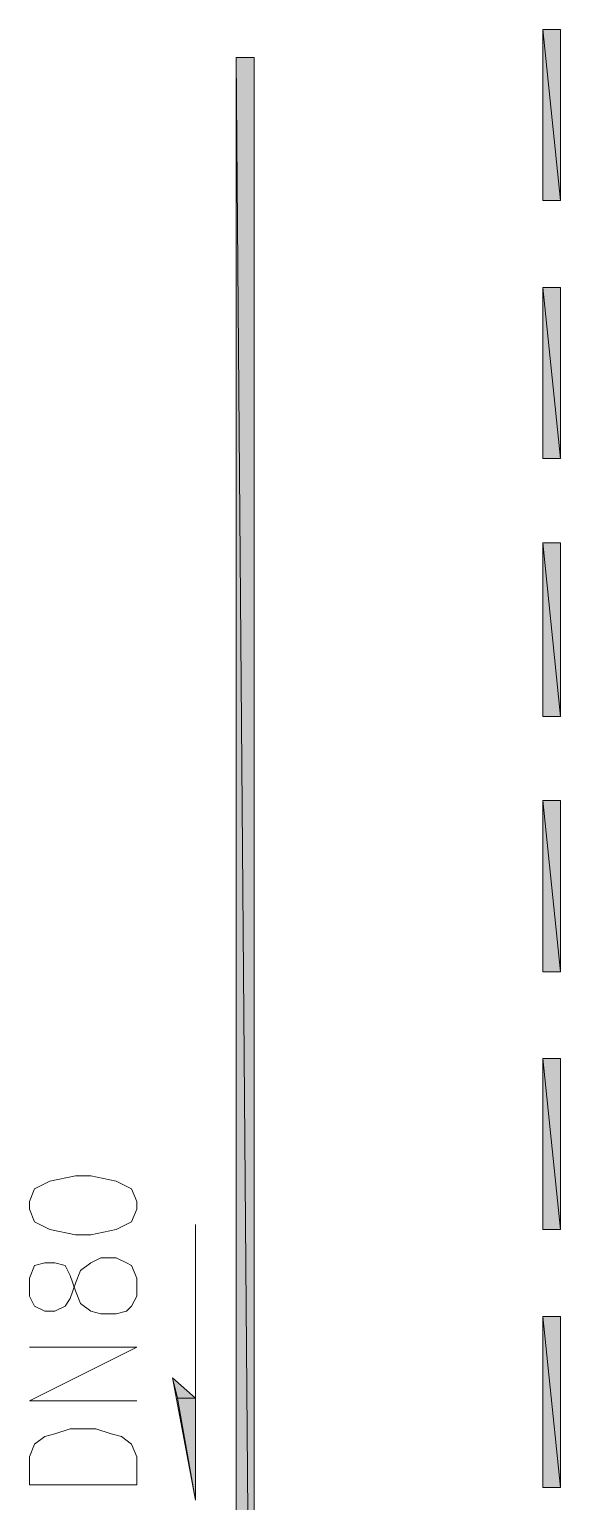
# Model space of a CAD drawing. Extents: x 2439 to 2860, y 496 to 788.
# Drawn here: x 2695.78 to 2710.3, y 642.13 to 682.4 of the extents above; entities that cross this region are included whole.
import ezdxf

# ---------------------------------------------------------------- set-up
doc = ezdxf.new("R2010")
doc.units = 0
doc.header["$LTSCALE"] = 15
doc.header["$MEASUREMENT"] = 0
doc.layers.get('0').update_dxf_attribs({"linetype": 'CONTINUOUS'})

msp = doc.modelspace()

# ---------------------------------------------------------------- hatches: boundary and pattern name
h = msp.add_hatch(color=0)
edge = h.paths.add_edge_path(flags=0)
edge.add_spline(control_points=[(2710.304, 682.402), (2710.304, 682.402), (2709.815, 682.402), (2709.815, 682.402), (2709.815, 682.402), (2710.304, 677.722), (2710.304, 677.722), (2710.304, 677.722), (2710.304, 682.402), (2710.304, 682.402)], knot_values=[0, 0, 0, 0, 1, 1, 1, 2, 2, 2, 3, 3, 3, 3], degree=3, periodic=0)
edge = h.paths.add_edge_path(flags=0)
edge.add_spline(control_points=[(2709.815, 682.402), (2709.815, 682.402), (2710.304, 677.722), (2710.304, 677.722), (2710.304, 677.722), (2709.815, 677.722), (2709.815, 677.722), (2709.815, 677.722), (2709.815, 682.402), (2709.815, 682.402)], knot_values=[0, 0, 0, 0, 1, 1, 1, 2, 2, 2, 3, 3, 3, 3], degree=3, periodic=0)
h = msp.add_hatch(color=0)
edge = h.paths.add_edge_path(flags=0)
edge.add_spline(control_points=[(2701.922, 681.634), (2701.922, 681.634), (2701.433, 681.634), (2701.433, 681.634), (2701.433, 681.634), (2701.922, 620.166), (2701.922, 620.166), (2701.922, 620.166), (2701.922, 681.634), (2701.922, 681.634)], knot_values=[0, 0, 0, 0, 1, 1, 1, 2, 2, 2, 3, 3, 3, 3], degree=3, periodic=0)
edge = h.paths.add_edge_path(flags=0)
edge.add_spline(control_points=[(2701.433, 681.634), (2701.433, 681.634), (2701.922, 620.166), (2701.922, 620.166), (2701.922, 620.166), (2701.433, 620.166), (2701.433, 620.166), (2701.433, 620.166), (2701.433, 681.634), (2701.433, 681.634)], knot_values=[0, 0, 0, 0, 1, 1, 1, 2, 2, 2, 3, 3, 3, 3], degree=3, periodic=0)
h = msp.add_hatch(color=0)
edge = h.paths.add_edge_path(flags=0)
edge.add_spline(control_points=[(2710.304, 675.347), (2710.304, 675.347), (2709.815, 675.347), (2709.815, 675.347), (2709.815, 675.347), (2710.304, 670.667), (2710.304, 670.667), (2710.304, 670.667), (2710.304, 675.347), (2710.304, 675.347)], knot_values=[0, 0, 0, 0, 1, 1, 1, 2, 2, 2, 3, 3, 3, 3], degree=3, periodic=0)
edge = h.paths.add_edge_path(flags=0)
edge.add_spline(control_points=[(2709.815, 675.347), (2709.815, 675.347), (2710.304, 670.667), (2710.304, 670.667), (2710.304, 670.667), (2709.815, 670.667), (2709.815, 670.667), (2709.815, 670.667), (2709.815, 675.347), (2709.815, 675.347)], knot_values=[0, 0, 0, 0, 1, 1, 1, 2, 2, 2, 3, 3, 3, 3], degree=3, periodic=0)
h = msp.add_hatch(color=0)
edge = h.paths.add_edge_path(flags=0)
edge.add_spline(control_points=[(2710.304, 668.362), (2710.304, 668.362), (2709.815, 668.362), (2709.815, 668.362), (2709.815, 668.362), (2710.304, 663.612), (2710.304, 663.612), (2710.304, 663.612), (2710.304, 668.362), (2710.304, 668.362)], knot_values=[0, 0, 0, 0, 1, 1, 1, 2, 2, 2, 3, 3, 3, 3], degree=3, periodic=0)
edge = h.paths.add_edge_path(flags=0)
edge.add_spline(control_points=[(2709.815, 668.362), (2709.815, 668.362), (2710.304, 663.612), (2710.304, 663.612), (2710.304, 663.612), (2709.815, 663.612), (2709.815, 663.612), (2709.815, 663.612), (2709.815, 668.362), (2709.815, 668.362)], knot_values=[0, 0, 0, 0, 1, 1, 1, 2, 2, 2, 3, 3, 3, 3], degree=3, periodic=0)
h = msp.add_hatch(color=0)
edge = h.paths.add_edge_path(flags=0)
edge.add_spline(control_points=[(2710.304, 661.307), (2710.304, 661.307), (2709.815, 661.307), (2709.815, 661.307), (2709.815, 661.307), (2710.304, 656.627), (2710.304, 656.627), (2710.304, 656.627), (2710.304, 661.307), (2710.304, 661.307)], knot_values=[0, 0, 0, 0, 1, 1, 1, 2, 2, 2, 3, 3, 3, 3], degree=3, periodic=0)
edge = h.paths.add_edge_path(flags=0)
edge.add_spline(control_points=[(2709.815, 661.307), (2709.815, 661.307), (2710.304, 656.627), (2710.304, 656.627), (2710.304, 656.627), (2709.815, 656.627), (2709.815, 656.627), (2709.815, 656.627), (2709.815, 661.307), (2709.815, 661.307)], knot_values=[0, 0, 0, 0, 1, 1, 1, 2, 2, 2, 3, 3, 3, 3], degree=3, periodic=0)
h = msp.add_hatch(color=0)
edge = h.paths.add_edge_path(flags=0)
edge.add_spline(control_points=[(2710.304, 654.252), (2710.304, 654.252), (2709.815, 654.252), (2709.815, 654.252), (2709.815, 654.252), (2710.304, 649.573), (2710.304, 649.573), (2710.304, 649.573), (2710.304, 654.252), (2710.304, 654.252)], knot_values=[0, 0, 0, 0, 1, 1, 1, 2, 2, 2, 3, 3, 3, 3], degree=3, periodic=0)
edge = h.paths.add_edge_path(flags=0)
edge.add_spline(control_points=[(2709.815, 654.252), (2709.815, 654.252), (2710.304, 649.573), (2710.304, 649.573), (2710.304, 649.573), (2709.815, 649.573), (2709.815, 649.573), (2709.815, 649.573), (2709.815, 654.252), (2709.815, 654.252)], knot_values=[0, 0, 0, 0, 1, 1, 1, 2, 2, 2, 3, 3, 3, 3], degree=3, periodic=0)
h = msp.add_hatch(color=0)
edge = h.paths.add_edge_path(flags=0)
edge.add_spline(control_points=[(2710.304, 647.198), (2710.304, 647.198), (2709.815, 647.198), (2709.815, 647.198), (2709.815, 647.198), (2710.304, 642.518), (2710.304, 642.518), (2710.304, 642.518), (2710.304, 647.198), (2710.304, 647.198)], knot_values=[0, 0, 0, 0, 1, 1, 1, 2, 2, 2, 3, 3, 3, 3], degree=3, periodic=0)
edge = h.paths.add_edge_path(flags=0)
edge.add_spline(control_points=[(2709.815, 647.198), (2709.815, 647.198), (2710.304, 642.518), (2710.304, 642.518), (2710.304, 642.518), (2709.815, 642.518), (2709.815, 642.518), (2709.815, 642.518), (2709.815, 647.198), (2709.815, 647.198)], knot_values=[0, 0, 0, 0, 1, 1, 1, 2, 2, 2, 3, 3, 3, 3], degree=3, periodic=0)
h = msp.add_hatch(color=0)
edge = h.paths.add_edge_path(flags=0)
edge.add_spline(control_points=[(2699.687, 645.521), (2699.687, 645.521), (2699.827, 644.962), (2699.827, 644.962), (2699.827, 644.962), (2700.316, 644.962), (2700.316, 644.962), (2700.316, 644.962), (2699.687, 645.521), (2699.687, 645.521)], knot_values=[0, 0, 0, 0, 1, 1, 1, 2, 2, 2, 3, 3, 3, 3], degree=3, periodic=0)
edge = h.paths.add_edge_path(flags=0)
edge.add_spline(control_points=[(2699.827, 644.962), (2699.827, 644.962), (2700.316, 644.962), (2700.316, 644.962), (2700.316, 644.962), (2700.316, 642.168), (2700.316, 642.168), (2700.316, 642.168), (2699.827, 644.962), (2699.827, 644.962)], knot_values=[0, 0, 0, 0, 1, 1, 1, 2, 2, 2, 3, 3, 3, 3], degree=3, periodic=0)

# ---------------------------------------------------------------- linework, layer by layer
at = {"color": 0, "lineweight": 5}
for points in [[(2695.775, 650.131), (2695.915, 649.782), (2696.334, 649.573), (2697.033, 649.433), (2697.452, 649.433), (2698.15, 649.573), (2698.569, 649.782), (2698.709, 650.131), (2698.709, 650.341), (2698.569, 650.69), (2698.15, 650.9), (2697.452, 651.039), (2697.033, 651.039), (2696.334, 650.9), (2695.915, 650.69), (2695.775, 650.341), (2695.775, 650.131)], [(2700.316, 649.712), (2700.316, 642.168)], [(2695.775, 647.756), (2695.915, 647.477), (2696.194, 647.337), (2696.474, 647.337), (2696.753, 647.477), (2696.893, 647.687), (2697.033, 648.106), (2697.172, 648.455), (2697.452, 648.664), (2697.731, 648.804), (2698.15, 648.804), (2698.43, 648.664), (2698.569, 648.595), (2698.709, 648.245), (2698.709, 647.756), (2698.569, 647.477), (2698.43, 647.337), (2698.15, 647.267), (2697.731, 647.267), (2697.452, 647.337), (2697.172, 647.547), (2697.033, 647.896), (2696.893, 648.315), (2696.753, 648.595), (2696.474, 648.664), (2696.194, 648.664), (2695.915, 648.595), (2695.775, 648.245), (2695.775, 647.756)], [(2698.709, 644.893), (2695.775, 644.893), (2698.709, 646.359), (2695.775, 646.359)], [(2700.316, 642.168), (2699.687, 645.521)], [(2698.709, 642.588), (2695.775, 642.588), (2695.775, 643.356), (2695.915, 643.705), (2696.194, 643.915), (2696.474, 643.985), (2696.893, 644.124), (2697.591, 644.124), (2698.011, 643.985), (2698.29, 643.915), (2698.569, 643.705), (2698.709, 643.356), (2698.709, 642.588)]]:
    msp.add_lwpolyline(points, dxfattribs=at)
for points in [[(2710.304, 682.402), (2710.304, 682.402), (2709.815, 682.402), (2709.815, 682.402), (2709.815, 682.402), (2710.304, 677.722), (2710.304, 677.722), (2710.304, 677.722), (2710.304, 682.402), (2710.304, 682.402)], [(2709.815, 682.402), (2709.815, 682.402), (2710.304, 677.722), (2710.304, 677.722), (2710.304, 677.722), (2709.815, 677.722), (2709.815, 677.722), (2709.815, 677.722), (2709.815, 682.402), (2709.815, 682.402)], [(2701.922, 681.634), (2701.922, 681.634), (2701.433, 681.634), (2701.433, 681.634), (2701.433, 681.634), (2701.922, 620.166), (2701.922, 620.166), (2701.922, 620.166), (2701.922, 681.634), (2701.922, 681.634)], [(2701.433, 681.634), (2701.433, 681.634), (2701.922, 620.166), (2701.922, 620.166), (2701.922, 620.166), (2701.433, 620.166), (2701.433, 620.166), (2701.433, 620.166), (2701.433, 681.634), (2701.433, 681.634)], [(2710.304, 675.347), (2710.304, 675.347), (2709.815, 675.347), (2709.815, 675.347), (2709.815, 675.347), (2710.304, 670.667), (2710.304, 670.667), (2710.304, 670.667), (2710.304, 675.347), (2710.304, 675.347)], [(2709.815, 675.347), (2709.815, 675.347), (2710.304, 670.667), (2710.304, 670.667), (2710.304, 670.667), (2709.815, 670.667), (2709.815, 670.667), (2709.815, 670.667), (2709.815, 675.347), (2709.815, 675.347)], [(2710.304, 668.362), (2710.304, 668.362), (2709.815, 668.362), (2709.815, 668.362), (2709.815, 668.362), (2710.304, 663.612), (2710.304, 663.612), (2710.304, 663.612), (2710.304, 668.362), (2710.304, 668.362)], [(2709.815, 668.362), (2709.815, 668.362), (2710.304, 663.612), (2710.304, 663.612), (2710.304, 663.612), (2709.815, 663.612), (2709.815, 663.612), (2709.815, 663.612), (2709.815, 668.362), (2709.815, 668.362)], [(2710.304, 661.307), (2710.304, 661.307), (2709.815, 661.307), (2709.815, 661.307), (2709.815, 661.307), (2710.304, 656.627), (2710.304, 656.627), (2710.304, 656.627), (2710.304, 661.307), (2710.304, 661.307)], [(2709.815, 661.307), (2709.815, 661.307), (2710.304, 656.627), (2710.304, 656.627), (2710.304, 656.627), (2709.815, 656.627), (2709.815, 656.627), (2709.815, 656.627), (2709.815, 661.307), (2709.815, 661.307)], [(2710.304, 654.252), (2710.304, 654.252), (2709.815, 654.252), (2709.815, 654.252), (2709.815, 654.252), (2710.304, 649.573), (2710.304, 649.573), (2710.304, 649.573), (2710.304, 654.252), (2710.304, 654.252)], [(2709.815, 654.252), (2709.815, 654.252), (2710.304, 649.573), (2710.304, 649.573), (2710.304, 649.573), (2709.815, 649.573), (2709.815, 649.573), (2709.815, 649.573), (2709.815, 654.252), (2709.815, 654.252)], [(2710.304, 647.198), (2710.304, 647.198), (2709.815, 647.198), (2709.815, 647.198), (2709.815, 647.198), (2710.304, 642.518), (2710.304, 642.518), (2710.304, 642.518), (2710.304, 647.198), (2710.304, 647.198)], [(2709.815, 647.198), (2709.815, 647.198), (2710.304, 642.518), (2710.304, 642.518), (2710.304, 642.518), (2709.815, 642.518), (2709.815, 642.518), (2709.815, 642.518), (2709.815, 647.198), (2709.815, 647.198)], [(2699.687, 645.521), (2699.687, 645.521), (2699.827, 644.962), (2699.827, 644.962), (2699.827, 644.962), (2700.316, 644.962), (2700.316, 644.962), (2700.316, 644.962), (2699.687, 645.521), (2699.687, 645.521)], [(2699.827, 644.962), (2699.827, 644.962), (2700.316, 644.962), (2700.316, 644.962), (2700.316, 644.962), (2700.316, 642.168), (2700.316, 642.168), (2700.316, 642.168), (2699.827, 644.962), (2699.827, 644.962)]]:
    msp.add_open_spline(points, degree=3, knots=[0, 0, 0, 0, 1, 1, 1, 2, 2, 2, 3, 3, 3, 3], dxfattribs=at)

doc.saveas('drawing.dxf')
